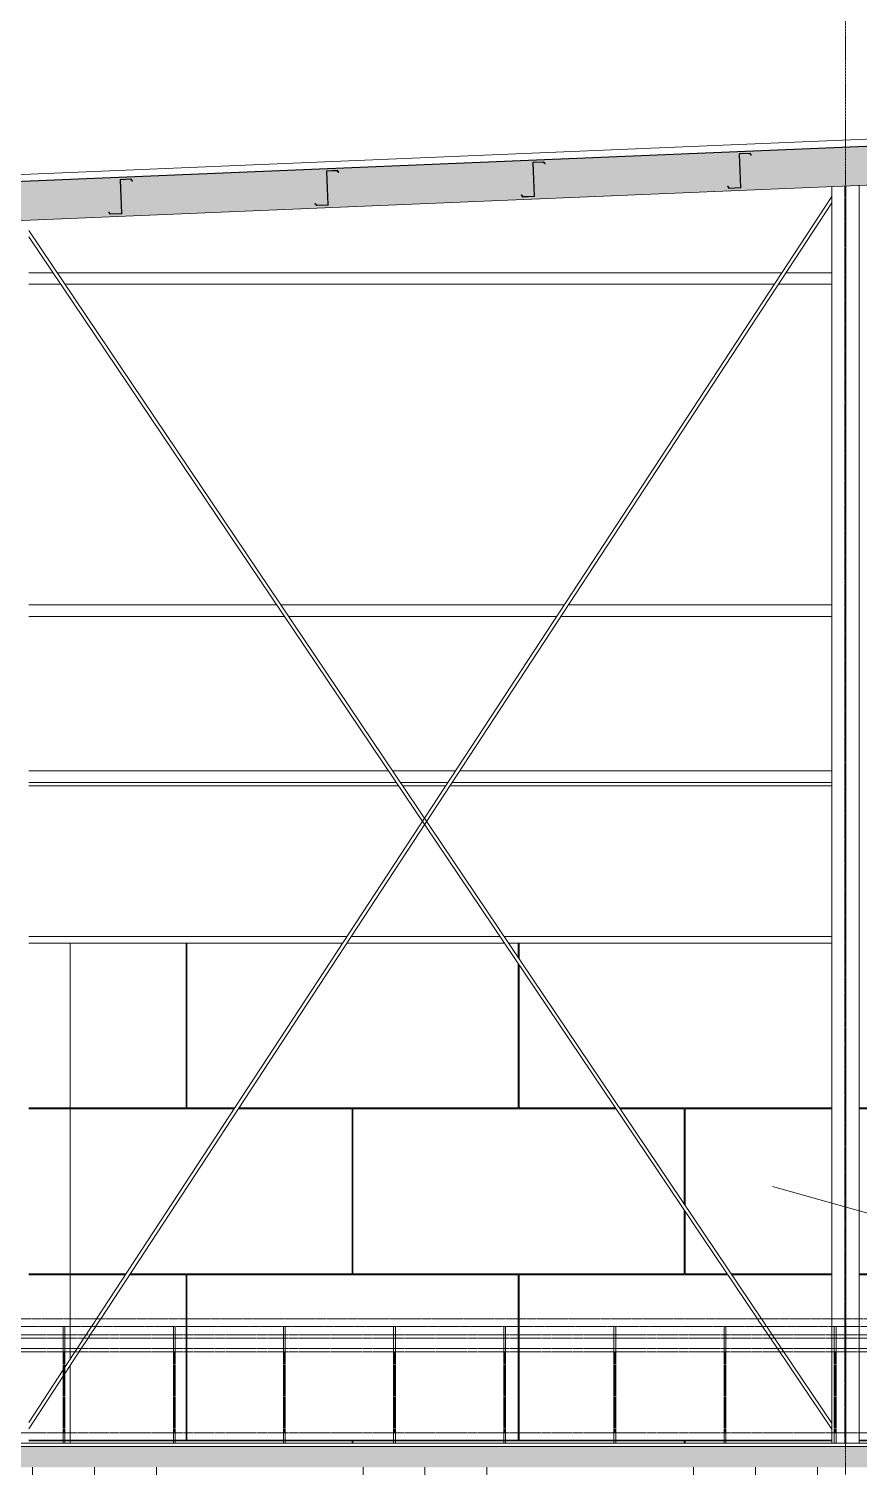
# Model space of a CAD drawing. Header units: inches. Extents: x -23565 to -21, y -324 to 853.
# Drawn here: x -8017.2 to -7776, y -6 to 411.9 of the extents above; entities that cross this region are included whole.
import ezdxf

# ---------------------------------------------------------------- set-up
doc = ezdxf.new("R2010")
doc.units = ezdxf.units.IN
doc.header["$MEASUREMENT"] = 0
for name, pattern in [('Dash 1_16_', [0.125, 0.0625, -0.0625]), ('Grid Line 1_2_', [0.875, 0.5, -0.125, 0.125, -0.125]), ('Hidden 1_8_', [0.1875, 0.125, -0.0625])]:
    doc.linetypes.add(name, pattern=pattern)
for name, color, linetype, lineweight in [('A-ANNO-IDEN', 131, 'Continuous', 9), ('A-CLNG', 13, 'Continuous', 13), ('A-CLNG-PATT', 13, 'Continuous', 25), ('A-FLOR', 192, 'Continuous', 13), ('A-FLOR-HRAL', 11, 'Continuous', 13), ('A-FLOR-LEVL', 51, 'Continuous', 9), ('A-FLOR-PATT', 8, 'Continuous', 25), ('A-ROOF', 132, 'Continuous', 13), ('A-WALL-PATT', 111, 'Continuous', 25), ('C-TOPO', 7, 'Continuous', 13), ('I-WALL', 2, 'Continuous', 13), ('S-BEAM', 12, 'Continuous', 13), ('S-COLS', 52, 'Continuous', 13), ('S-GRID', 1, 'Continuous', 9)]:
    doc.layers.add(name, color=color, linetype=linetype, lineweight=lineweight)
pattern_1 = [(45, (-21606.148, 72.082), (-19.007, 19.007), []), (45, (-21606.148, 100.882), (-19.007, 19.007), [])]

# ---------------------------------------------------------------- blocks, each defined once
blk = doc.blocks.new('Struct_Xcel_Sports Complex_rvt-4-Building Section - North_South looking West _ Fitness Center')
at = {"layer": 'A-FLOR-PATT', "lineweight": 9}
h = blk.add_hatch(dxfattribs=at)
h.set_pattern_fill('FP_59', color=256, style=0, pattern_type=2)
h.set_pattern_definition([(50, (-21606.15, 72.08), (55.0854, -4.8198), [5.76, -63.36]), (355, (-21606.15, 72.08), (-10.6557, 57.7685), [4.608, -50.688]), (100.451, (-21601.557, 71.68), (44.4295, 52.9487), [4.895, -53.848]), (46.184, (-21606.15, 87.44), (81.9644, -12.712), [8.64, -95.04]), (96.636, (-21599.32, 86.38), (71.7815, 74.8124), [7.343, -80.772]), (351.184, (-21606.15, 87.44), (71.782, 74.8124), [6.912, -76.032]), (21, (-21598.47, 83.6), (45.842, -30.9215), [5.76, -63.36]), (326, (-21598.47, 83.6), (18.687, 55.6915), [4.608, -50.688]), (71.451, (-21594.65, 81.025), (64.529, 24.77), [4.895, -53.848]), (37.5, (-21606.148, 72.082), (0.9339, 25.5668), [2.534, -47.539, 2.534, -48.922, -50.88]), (37.5, (-21606.148, 72.082), (0.9339, 25.5668), [-101.53, 2.534, -48.346]), (7.5, (-21606.148, 72.082), (20.20404, 30.2913), [2.534, -26.803, 2.534, -46.387, -19.392]), (7.5, (-21606.148, 72.082), (20.20404, 30.2913), [-78.259, 2.534, -16.858]), (327.5, (-21623.274, 72.082), (40.9978, -1.7324), [2.534, -16.666, 2.534, -57.37, -79.488]), (327.5, (-21623.274, 72.082), (40.9978, -1.7324), [-79.104, 2.534, -76.954]), (317.5, (-21630.954, 72.082), (44.7889, 7.6878), [2.534, -22.426, 2.534, -37.248, -56.448]), (317.5, (-21630.954, 72.082), (44.7889, 7.6878), [-64.742, 2.534, -53.914])])
h.paths.add_polyline_path([(-21132.3, -6), (-21132.3, 0), (-22790.8, 0), (-22790.8, -6), (-21136.06, -6)], flags=0)
at = {"layer": 'A-FLOR', "color": 7}
blk.add_line((-21132.3, 0), (-22790.8, 0), dxfattribs=at)
blk = doc.blocks.new('W-Wide Flange-Column - B1_F-1528732-Building Section - North_South looking West _ Fitness Center')
at = {"layer": 'S-COLS', "color": 8, "linetype": 'Hidden 1_8_', "lineweight": 9}
for p, q in [((-21626.46, 366.23), (-21626.46, 37.1)), ((-21626.15, 37.11), (-21626.15, 366.24)), ((-21626.46, 36.98), (-21626.46, 36.86)), ((-21626.46, 36.73), (-21626.46, 36.45)), ((-21626.46, 36.41), (-21626.46, 35.52)), ((-21626.46, 35.46), (-21626.46, 35.07)), ((-21626.46, 35.06), (-21626.46, 34.89)), ((-21626.46, 34.89), (-21626.46, 32.5)), ((-21626.15, 36.85), (-21626.15, 37.07)), ((-21626.15, 36.46), (-21626.15, 36.75)), ((-21626.15, 35.52), (-21626.15, 36.41)), ((-21626.15, 35.08), (-21626.15, 35.44)), ((-21626.15, 34.89), (-21626.15, 35.05)), ((-21626.15, 32.5), (-21626.15, 34.89)), ((-21626.46, 32.5), (-21626.46, 31.5)), ((-21626.46, 31.5), (-21626.46, 28.5)), ((-21626.15, 31.5), (-21626.15, 32.5)), ((-21626.15, 28.5), (-21626.15, 31.5)), ((-21626.46, 28.5), (-21626.46, 4)), ((-21626.15, 4), (-21626.15, 28.5)), ((-21626.46, 4), (-21626.46, 1)), ((-21626.15, 1), (-21626.15, 4))]:
    blk.add_line(p, q, dxfattribs=at)
blk = doc.blocks.new('Girt_Z - 10_D-V110-Building Section - North_South looking West _ Fitness Center')
at = {"layer": 'S-BEAM', "color": 7}
for p, q in [((-21657.21, 375.48), (-21656.81, 365.86)), ((-21656.69, 365.68), (-21657.1, 375.48)), ((-21654.09, 375.79), (-21657.03, 375.67)), ((-21657.03, 375.56), (-21654.14, 375.68)), ((-21654.14, 375.68), (-21653.67, 375.17)), ((-21653.59, 375.24), (-21654.09, 375.79)), ((-21653.67, 375.17), (-21653.59, 375.24)), ((-21660.49, 366.16), (-21660.57, 366.09)), ((-21660.57, 366.09), (-21660.06, 365.54)), ((-21660.02, 365.65), (-21660.49, 366.16)), ((-21660.06, 365.54), (-21656.69, 365.68)), ((-21656.88, 365.78), (-21660.02, 365.65))]:
    blk.add_line(p, q, dxfattribs=at)
for centre, radius, start, end in [((-21657.02, 375.48), 0.187, 92.3859, 182.3859), ((-21657.02, 375.48), 0.0782, 94.5087, 182.3859), ((-21656.89, 365.86), 0.0782, 275.4283, 2.3859)]:
    blk.add_arc(centre, radius, start, end, dxfattribs=at)
blk = doc.blocks.new('Girt_Z - 10_D-V111-Building Section - North_South looking West _ Fitness Center')
at = {"layer": 'S-BEAM', "lineweight": 9}
h = blk.add_hatch(dxfattribs=at)
h.set_pattern_fill('FP_52', color=8, style=0, pattern_type=2)
h.set_pattern_definition(pattern_1)
h.paths.add_polyline_path([(-21720.01, 363.04), (-21716.64, 363.18), (-21716.83, 363.28), (-21719.96, 363.15), (-21720.43, 363.67), (-21720.52, 363.59)], flags=0)
h.paths.add_polyline_path([(-21716.64, 363.18), (-21717.05, 372.98), (-21717.16, 372.98), (-21716.76, 363.36)], flags=0)
h.paths.add_polyline_path([(-21713.62, 372.67), (-21713.54, 372.74), (-21714.04, 373.3), (-21716.98, 373.17), (-21716.97, 373.06), (-21714.09, 373.19)], flags=0)
at = {"layer": 'S-BEAM', "color": 7}
for p, q in [((-21717.16, 372.98), (-21716.76, 363.36)), ((-21716.64, 363.18), (-21717.05, 372.98)), ((-21714.04, 373.3), (-21716.98, 373.17)), ((-21716.97, 373.06), (-21714.09, 373.19)), ((-21714.09, 373.19), (-21713.62, 372.67)), ((-21713.54, 372.74), (-21714.04, 373.3)), ((-21713.62, 372.67), (-21713.54, 372.74)), ((-21720.43, 363.67), (-21720.52, 363.59)), ((-21719.96, 363.15), (-21720.43, 363.67)), ((-21720.52, 363.59), (-21720.01, 363.04)), ((-21720.01, 363.04), (-21716.64, 363.18)), ((-21716.83, 363.28), (-21719.96, 363.15))]:
    blk.add_line(p, q, dxfattribs=at)
for centre, radius, start, end in [((-21716.97, 372.99), 0.187, 92.3859, 182.3859), ((-21716.97, 372.99), 0.0782, 94.5087, 182.3859), ((-21716.83, 363.36), 0.0782, 275.4283, 2.3859)]:
    blk.add_arc(centre, radius, start, end, dxfattribs=at)
blk = doc.blocks.new('Girt_Z - 10_D-V112-Building Section - North_South looking West _ Fitness Center')
at = {"layer": 'S-BEAM', "color": 7}
for p, q in [((-21777.1, 370.48), (-21776.7, 360.86)), ((-21776.59, 360.68), (-21776.99, 370.49)), ((-21773.99, 370.8), (-21776.92, 370.68)), ((-21776.92, 370.57), (-21774.04, 370.69)), ((-21774.04, 370.69), (-21773.56, 370.17)), ((-21773.48, 370.24), (-21773.99, 370.8)), ((-21773.56, 370.17), (-21773.48, 370.24)), ((-21780.38, 361.17), (-21780.46, 361.1)), ((-21780.46, 361.1), (-21779.96, 360.54)), ((-21779.91, 360.65), (-21780.38, 361.17)), ((-21779.96, 360.54), (-21776.59, 360.68)), ((-21776.77, 360.78), (-21779.91, 360.65))]:
    blk.add_line(p, q, dxfattribs=at)
for centre, radius, start, end in [((-21776.92, 370.49), 0.187, 92.3859, 182.3859), ((-21776.92, 370.49), 0.0782, 94.5087, 182.3859), ((-21776.78, 360.86), 0.0782, 275.4283, 2.3859)]:
    blk.add_arc(centre, radius, start, end, dxfattribs=at)
blk = doc.blocks.new('Girt_Z - 10_D-V113-Building Section - North_South looking West _ Fitness Center')
at = {"layer": 'S-BEAM', "lineweight": 9}
h = blk.add_hatch(dxfattribs=at)
h.set_pattern_fill('FP_52', color=8, style=0, pattern_type=2)
h.set_pattern_definition(pattern_1)
h.paths.add_polyline_path([(-21839.91, 358.04), (-21836.53, 358.18), (-21836.72, 358.29), (-21839.86, 358.15), (-21840.33, 358.67), (-21840.41, 358.6)], flags=0)
h.paths.add_polyline_path([(-21836.53, 358.18), (-21836.94, 367.99), (-21837.05, 367.98), (-21836.65, 358.37)], flags=0)
h.paths.add_polyline_path([(-21833.51, 367.67), (-21833.43, 367.75), (-21833.94, 368.3), (-21836.87, 368.18), (-21836.87, 368.07), (-21833.98, 368.19)], flags=0)
at = {"layer": 'S-BEAM', "color": 7}
for p, q in [((-21837.05, 367.98), (-21836.65, 358.37)), ((-21836.53, 358.18), (-21836.94, 367.99)), ((-21833.94, 368.3), (-21836.87, 368.18)), ((-21836.87, 368.07), (-21833.98, 368.19)), ((-21833.98, 368.19), (-21833.51, 367.67)), ((-21833.43, 367.75), (-21833.94, 368.3)), ((-21833.51, 367.67), (-21833.43, 367.75)), ((-21840.33, 358.67), (-21840.41, 358.6)), ((-21840.41, 358.6), (-21839.91, 358.04)), ((-21839.86, 358.15), (-21840.33, 358.67)), ((-21839.91, 358.04), (-21836.53, 358.18)), ((-21836.72, 358.29), (-21839.86, 358.15))]:
    blk.add_line(p, q, dxfattribs=at)
for centre, radius, start, end in [((-21836.86, 367.99), 0.187, 92.3859, 182.3859), ((-21836.86, 367.99), 0.0782, 94.5087, 182.3859), ((-21836.73, 358.36), 0.0782, 275.4283, 2.3859)]:
    blk.add_arc(centre, radius, start, end, dxfattribs=at)
blk = doc.blocks.new('Railing - 2_ 8_-V138-Building Section - North_South looking West _ Fitness Center')
at = {"layer": 'A-FLOR-HRAL', "color": 8, "linetype": 'Dash 1_16_', "lineweight": 9}
for p, q in [((-21885.3, 4), (-21885.3, 27.5)), ((-21885.3, 27.5), (-21885.05, 27.5)), ((-21885.05, 27.5), (-21885.3, 27.5)), ((-21885.3, 27.5), (-21885.3, 4)), ((-21885.05, 27.5), (-21853.55, 27.5)), ((-21853.55, 27.5), (-21885.05, 27.5)), ((-21853.55, 27.5), (-21853.3, 27.5)), ((-21853.3, 27.5), (-21853.55, 27.5)), ((-21853.3, 27.5), (-21853.3, 4)), ((-21853.3, 4), (-21853.3, 27.5)), ((-21885.05, 4), (-21885.3, 4)), ((-21885.3, 4), (-21885.05, 4)), ((-21853.55, 4), (-21885.05, 4)), ((-21885.05, 4), (-21853.55, 4)), ((-21853.3, 4), (-21853.55, 4)), ((-21853.55, 4), (-21853.3, 4))]:
    blk.add_line(p, q, dxfattribs=at)
blk = doc.blocks.new('Railing - 2_ x 1_2_-V139-Building Section - North_South looking West _ Fitness Center')
at = {"layer": 'A-FLOR-HRAL', "color": 8, "linetype": 'Dash 1_16_', "lineweight": 9}
for p, q in [((-21853.55, 34.87), (-21853.55, 32.5)), ((-21853.05, 34.87), (-21853.55, 34.87)), ((-21853.55, 1), (-21853.55, 34.87)), ((-21853.55, 34.87), (-21853.05, 34.87)), ((-21853.05, 1), (-21853.05, 34.87)), ((-21853.05, 32.5), (-21853.05, 34.87)), ((-21853.55, 32.5), (-21853.55, 31.5)), ((-21853.55, 31.5), (-21853.55, 28.5)), ((-21853.05, 31.5), (-21853.05, 32.5)), ((-21853.05, 28.5), (-21853.05, 31.5)), ((-21853.55, 28.5), (-21853.55, 4)), ((-21853.05, 4), (-21853.05, 28.5)), ((-21853.55, 4), (-21853.55, 1)), ((-21853.05, 1), (-21853.05, 4))]:
    blk.add_line(p, q, dxfattribs=at)
blk = doc.blocks.new('Railing - 2_ 8_-V140-Building Section - North_South looking West _ Fitness Center')
at = {"layer": 'A-FLOR-HRAL', "color": 8, "linetype": 'Dash 1_16_', "lineweight": 9}
for p, q in [((-21853.3, 4), (-21853.3, 27.5)), ((-21853.3, 27.5), (-21853.05, 27.5)), ((-21853.05, 27.5), (-21853.3, 27.5)), ((-21853.3, 27.5), (-21853.3, 4)), ((-21853.05, 27.5), (-21821.55, 27.5)), ((-21821.55, 27.5), (-21853.05, 27.5)), ((-21821.55, 27.5), (-21821.3, 27.5)), ((-21821.3, 27.5), (-21821.55, 27.5)), ((-21821.3, 27.5), (-21821.3, 4)), ((-21821.3, 4), (-21821.3, 27.5)), ((-21853.05, 4), (-21853.3, 4)), ((-21853.3, 4), (-21853.05, 4)), ((-21821.55, 4), (-21853.05, 4)), ((-21853.05, 4), (-21821.55, 4)), ((-21821.3, 4), (-21821.55, 4)), ((-21821.55, 4), (-21821.3, 4))]:
    blk.add_line(p, q, dxfattribs=at)
blk = doc.blocks.new('Railing - 2_ x 1_2_-V141-Building Section - North_South looking West _ Fitness Center')
at = {"layer": 'A-FLOR-HRAL', "color": 8, "linetype": 'Dash 1_16_', "lineweight": 9}
for p, q in [((-21821.55, 34.87), (-21821.55, 32.5)), ((-21821.05, 34.87), (-21821.55, 34.87)), ((-21821.55, 1), (-21821.55, 34.87)), ((-21821.55, 34.87), (-21821.05, 34.87)), ((-21821.05, 1), (-21821.05, 34.87)), ((-21821.05, 32.5), (-21821.05, 34.87)), ((-21821.55, 32.5), (-21821.55, 31.5)), ((-21821.55, 31.5), (-21821.55, 28.5)), ((-21821.05, 31.5), (-21821.05, 32.5)), ((-21821.05, 28.5), (-21821.05, 31.5)), ((-21821.55, 28.5), (-21821.55, 4)), ((-21821.05, 4), (-21821.05, 28.5)), ((-21821.55, 4), (-21821.55, 1)), ((-21821.05, 1), (-21821.05, 4))]:
    blk.add_line(p, q, dxfattribs=at)
blk = doc.blocks.new('Railing - 2_ 8_-V142-Building Section - North_South looking West _ Fitness Center')
at = {"layer": 'A-FLOR-HRAL', "color": 8, "linetype": 'Dash 1_16_', "lineweight": 9}
for p, q in [((-21821.3, 4), (-21821.3, 27.5)), ((-21821.3, 27.5), (-21821.05, 27.5)), ((-21821.05, 27.5), (-21821.3, 27.5)), ((-21821.3, 27.5), (-21821.3, 4)), ((-21821.05, 27.5), (-21789.55, 27.5)), ((-21789.55, 27.5), (-21821.05, 27.5)), ((-21789.55, 27.5), (-21789.3, 27.5)), ((-21789.3, 27.5), (-21789.55, 27.5)), ((-21789.3, 27.5), (-21789.3, 4)), ((-21789.3, 4), (-21789.3, 27.5)), ((-21821.05, 4), (-21821.3, 4)), ((-21821.3, 4), (-21821.05, 4)), ((-21789.55, 4), (-21821.05, 4)), ((-21821.05, 4), (-21789.55, 4)), ((-21789.3, 4), (-21789.55, 4)), ((-21789.55, 4), (-21789.3, 4))]:
    blk.add_line(p, q, dxfattribs=at)
blk = doc.blocks.new('Railing - 2_ x 1_2_-V143-Building Section - North_South looking West _ Fitness Center')
at = {"layer": 'A-FLOR-HRAL', "color": 8, "linetype": 'Dash 1_16_', "lineweight": 9}
for p, q in [((-21757.55, 34.87), (-21757.55, 32.5)), ((-21757.05, 34.87), (-21757.55, 34.87)), ((-21757.55, 1), (-21757.55, 34.87)), ((-21757.55, 34.87), (-21757.05, 34.87)), ((-21757.05, 1), (-21757.05, 34.87)), ((-21757.05, 32.5), (-21757.05, 34.87)), ((-21757.55, 32.5), (-21757.55, 31.5)), ((-21757.55, 31.5), (-21757.55, 28.5)), ((-21757.05, 31.5), (-21757.05, 32.5)), ((-21757.05, 28.5), (-21757.05, 31.5)), ((-21757.55, 28.5), (-21757.55, 4)), ((-21757.05, 4), (-21757.05, 28.5)), ((-21757.55, 4), (-21757.55, 1)), ((-21757.05, 1), (-21757.05, 4))]:
    blk.add_line(p, q, dxfattribs=at)
blk = doc.blocks.new('Railing - 2_ 8_-V144-Building Section - North_South looking West _ Fitness Center')
at = {"layer": 'A-FLOR-HRAL', "color": 8, "linetype": 'Dash 1_16_', "lineweight": 9}
for p, q in [((-21757.3, 4), (-21757.3, 27.5)), ((-21757.3, 27.5), (-21757.05, 27.5)), ((-21757.05, 27.5), (-21757.3, 27.5)), ((-21757.3, 27.5), (-21757.3, 4)), ((-21757.05, 27.5), (-21725.55, 27.5)), ((-21725.55, 27.5), (-21757.05, 27.5)), ((-21725.55, 27.5), (-21725.3, 27.5)), ((-21725.3, 27.5), (-21725.55, 27.5)), ((-21725.3, 27.5), (-21725.3, 4)), ((-21725.3, 4), (-21725.3, 27.5)), ((-21757.05, 4), (-21757.3, 4)), ((-21757.3, 4), (-21757.05, 4)), ((-21725.55, 4), (-21757.05, 4)), ((-21757.05, 4), (-21725.55, 4)), ((-21725.3, 4), (-21725.55, 4)), ((-21725.55, 4), (-21725.3, 4))]:
    blk.add_line(p, q, dxfattribs=at)
blk = doc.blocks.new('Railing - 2_ x 1_2_-V145-Building Section - North_South looking West _ Fitness Center')
at = {"layer": 'A-FLOR-HRAL', "color": 8, "linetype": 'Dash 1_16_', "lineweight": 9}
for p, q in [((-21693.55, 34.87), (-21693.55, 32.5)), ((-21693.05, 34.87), (-21693.55, 34.87)), ((-21693.55, 1), (-21693.55, 34.87)), ((-21693.55, 34.87), (-21693.05, 34.87)), ((-21693.05, 1), (-21693.05, 34.87)), ((-21693.05, 32.5), (-21693.05, 34.87)), ((-21693.55, 32.5), (-21693.55, 31.5)), ((-21693.55, 31.5), (-21693.55, 28.5)), ((-21693.05, 31.5), (-21693.05, 32.5)), ((-21693.05, 28.5), (-21693.05, 31.5)), ((-21693.55, 28.5), (-21693.55, 4)), ((-21693.05, 4), (-21693.05, 28.5)), ((-21693.55, 4), (-21693.55, 1)), ((-21693.05, 1), (-21693.05, 4))]:
    blk.add_line(p, q, dxfattribs=at)
blk = doc.blocks.new('Railing - Railing-939582-Building Section - North_South looking West _ Fitness Center')
at = {"layer": 'A-FLOR-HRAL', "color": 8, "linetype": 'Dash 1_16_', "lineweight": 9}
for p, q in [((-21583.81, 37.13), (-21898.78, 37.13)), ((-21898.78, 34.88), (-21583.81, 34.88)), ((-21885.05, 32.5), (-21853.55, 32.5)), ((-21853.55, 32.5), (-21885.05, 32.5)), ((-21853.55, 31.5), (-21885.05, 31.5)), ((-21853.55, 31.5), (-21885.05, 31.5)), ((-21853.55, 32.5), (-21853.05, 32.5)), ((-21853.05, 32.5), (-21853.55, 32.5)), ((-21853.05, 31.5), (-21853.55, 31.5)), ((-21853.05, 31.5), (-21853.55, 31.5)), ((-21853.05, 32.5), (-21821.55, 32.5)), ((-21821.55, 32.5), (-21853.05, 32.5)), ((-21821.55, 31.5), (-21853.05, 31.5)), ((-21821.55, 31.5), (-21853.05, 31.5)), ((-21821.55, 32.5), (-21821.05, 32.5)), ((-21821.05, 32.5), (-21821.55, 32.5)), ((-21821.05, 31.5), (-21821.55, 31.5)), ((-21821.05, 31.5), (-21821.55, 31.5)), ((-21821.05, 32.5), (-21789.55, 32.5)), ((-21789.55, 32.5), (-21821.05, 32.5)), ((-21789.55, 31.5), (-21821.05, 31.5)), ((-21789.55, 31.5), (-21821.05, 31.5)), ((-21789.55, 32.5), (-21789.05, 32.5)), ((-21789.05, 32.5), (-21789.55, 32.5)), ((-21789.05, 31.5), (-21789.55, 31.5)), ((-21789.05, 31.5), (-21789.55, 31.5)), ((-21789.05, 32.5), (-21757.55, 32.5)), ((-21757.55, 32.5), (-21789.05, 32.5)), ((-21757.55, 31.5), (-21789.05, 31.5)), ((-21757.55, 31.5), (-21789.05, 31.5)), ((-21757.55, 32.5), (-21757.05, 32.5)), ((-21757.05, 32.5), (-21757.55, 32.5)), ((-21757.05, 31.5), (-21757.55, 31.5)), ((-21757.05, 31.5), (-21757.55, 31.5)), ((-21757.05, 32.5), (-21725.55, 32.5)), ((-21725.55, 32.5), (-21757.05, 32.5)), ((-21725.55, 31.5), (-21757.05, 31.5)), ((-21725.55, 31.5), (-21757.05, 31.5)), ((-21725.55, 32.5), (-21725.05, 32.5)), ((-21725.05, 32.5), (-21725.55, 32.5)), ((-21725.05, 31.5), (-21725.55, 31.5)), ((-21725.05, 31.5), (-21725.55, 31.5)), ((-21725.05, 32.5), (-21693.55, 32.5)), ((-21693.55, 32.5), (-21725.05, 32.5)), ((-21693.55, 31.5), (-21725.05, 31.5)), ((-21693.55, 31.5), (-21725.05, 31.5)), ((-21693.55, 32.5), (-21693.05, 32.5)), ((-21693.05, 32.5), (-21693.55, 32.5)), ((-21693.05, 31.5), (-21693.55, 31.5)), ((-21693.05, 31.5), (-21693.55, 31.5)), ((-21693.05, 32.5), (-21661.55, 32.5)), ((-21661.55, 32.5), (-21693.05, 32.5)), ((-21661.55, 31.5), (-21693.05, 31.5)), ((-21661.55, 31.5), (-21693.05, 31.5)), ((-21661.55, 32.5), (-21661.05, 32.5)), ((-21661.05, 32.5), (-21661.55, 32.5)), ((-21661.05, 31.5), (-21661.55, 31.5)), ((-21661.05, 31.5), (-21661.55, 31.5)), ((-21661.05, 32.5), (-21629.55, 32.5)), ((-21629.55, 32.5), (-21661.05, 32.5)), ((-21629.55, 31.5), (-21661.05, 31.5)), ((-21629.55, 31.5), (-21661.05, 31.5)), ((-21629.55, 32.5), (-21629.05, 32.5)), ((-21629.05, 32.5), (-21629.55, 32.5)), ((-21629.05, 31.5), (-21629.55, 31.5)), ((-21629.05, 31.5), (-21629.55, 31.5)), ((-21629.05, 32.5), (-21597.55, 32.5)), ((-21597.55, 32.5), (-21629.05, 32.5)), ((-21597.55, 31.5), (-21629.05, 31.5)), ((-21597.55, 31.5), (-21629.05, 31.5)), ((-21885.05, 28.5), (-21853.55, 28.5)), ((-21853.55, 28.5), (-21885.05, 28.5)), ((-21853.55, 27.5), (-21885.05, 27.5)), ((-21853.55, 27.5), (-21885.05, 27.5)), ((-21853.55, 28.5), (-21853.05, 28.5)), ((-21853.05, 28.5), (-21853.55, 28.5)), ((-21853.05, 27.5), (-21853.55, 27.5)), ((-21853.05, 27.5), (-21853.55, 27.5)), ((-21853.05, 28.5), (-21821.55, 28.5)), ((-21821.55, 28.5), (-21853.05, 28.5)), ((-21821.55, 27.5), (-21853.05, 27.5)), ((-21821.55, 27.5), (-21853.05, 27.5)), ((-21821.55, 28.5), (-21821.05, 28.5)), ((-21821.05, 28.5), (-21821.55, 28.5)), ((-21821.05, 27.5), (-21821.55, 27.5)), ((-21821.05, 27.5), (-21821.55, 27.5)), ((-21821.05, 28.5), (-21789.55, 28.5)), ((-21789.55, 28.5), (-21821.05, 28.5)), ((-21789.55, 27.5), (-21821.05, 27.5)), ((-21789.55, 27.5), (-21821.05, 27.5)), ((-21789.55, 28.5), (-21789.05, 28.5)), ((-21789.05, 28.5), (-21789.55, 28.5)), ((-21789.05, 27.5), (-21789.55, 27.5)), ((-21789.05, 27.5), (-21789.55, 27.5)), ((-21789.05, 28.5), (-21757.55, 28.5)), ((-21757.55, 28.5), (-21789.05, 28.5)), ((-21757.55, 27.5), (-21789.05, 27.5)), ((-21757.55, 27.5), (-21789.05, 27.5)), ((-21757.55, 28.5), (-21757.05, 28.5)), ((-21757.05, 28.5), (-21757.55, 28.5)), ((-21757.05, 27.5), (-21757.55, 27.5)), ((-21757.05, 27.5), (-21757.55, 27.5)), ((-21757.05, 28.5), (-21725.55, 28.5)), ((-21725.55, 28.5), (-21757.05, 28.5)), ((-21725.55, 27.5), (-21757.05, 27.5)), ((-21725.55, 27.5), (-21757.05, 27.5)), ((-21725.55, 28.5), (-21725.05, 28.5)), ((-21725.05, 28.5), (-21725.55, 28.5)), ((-21725.05, 27.5), (-21725.55, 27.5)), ((-21725.05, 27.5), (-21725.55, 27.5)), ((-21725.05, 28.5), (-21693.55, 28.5)), ((-21693.55, 28.5), (-21725.05, 28.5)), ((-21693.55, 27.5), (-21725.05, 27.5)), ((-21693.55, 27.5), (-21725.05, 27.5)), ((-21693.55, 28.5), (-21693.05, 28.5)), ((-21693.05, 28.5), (-21693.55, 28.5)), ((-21693.05, 27.5), (-21693.55, 27.5)), ((-21693.05, 27.5), (-21693.55, 27.5)), ((-21693.05, 28.5), (-21661.55, 28.5)), ((-21661.55, 28.5), (-21693.05, 28.5)), ((-21661.55, 27.5), (-21693.05, 27.5)), ((-21661.55, 27.5), (-21693.05, 27.5)), ((-21661.55, 28.5), (-21661.05, 28.5)), ((-21661.05, 28.5), (-21661.55, 28.5)), ((-21661.05, 27.5), (-21661.55, 27.5)), ((-21661.05, 27.5), (-21661.55, 27.5)), ((-21661.05, 28.5), (-21629.55, 28.5)), ((-21629.55, 28.5), (-21661.05, 28.5)), ((-21629.55, 27.5), (-21661.05, 27.5)), ((-21629.55, 27.5), (-21661.05, 27.5)), ((-21629.55, 28.5), (-21629.05, 28.5)), ((-21629.05, 28.5), (-21629.55, 28.5)), ((-21629.05, 27.5), (-21629.55, 27.5)), ((-21629.05, 27.5), (-21629.55, 27.5)), ((-21629.05, 28.5), (-21597.55, 28.5)), ((-21597.55, 28.5), (-21629.05, 28.5)), ((-21597.55, 27.5), (-21629.05, 27.5)), ((-21597.55, 27.5), (-21629.05, 27.5))]:
    blk.add_line(p, q, dxfattribs=at)
for name, p in [('Railing - 2_ x 1_2_-V139-Building Section - North_South looking West _ Fitness Center', (0, 0)), ('Railing - 2_ x 1_2_-V141-Building Section - North_South looking West _ Fitness Center', (0, 0)), ('Railing - 2_ x 1_2_-V141-Building Section - North_South looking West _ Fitness Center', (32, 0)), ('Railing - 2_ x 1_2_-V143-Building Section - North_South looking West _ Fitness Center', (0, 0)), ('Railing - 2_ x 1_2_-V143-Building Section - North_South looking West _ Fitness Center', (32, 0)), ('Railing - 2_ x 1_2_-V145-Building Section - North_South looking West _ Fitness Center', (0, 0)), ('Railing - 2_ x 1_2_-V145-Building Section - North_South looking West _ Fitness Center', (32, 0)), ('Railing - 2_ x 1_2_-V141-Building Section - North_South looking West _ Fitness Center', (192, 0)), ('Railing - 2_ 8_-V138-Building Section - North_South looking West _ Fitness Center', (0, 0)), ('Railing - 2_ 8_-V140-Building Section - North_South looking West _ Fitness Center', (0, 0)), ('Railing - 2_ 8_-V142-Building Section - North_South looking West _ Fitness Center', (0, 0)), ('Railing - 2_ 8_-V140-Building Section - North_South looking West _ Fitness Center', (64, 0)), ('Railing - 2_ 8_-V144-Building Section - North_South looking West _ Fitness Center', (0, 0)), ('Railing - 2_ 8_-V142-Building Section - North_South looking West _ Fitness Center', (96, 0)), ('Railing - 2_ 8_-V138-Building Section - North_South looking West _ Fitness Center', (192, 0)), ('Railing - 2_ 8_-V142-Building Section - North_South looking West _ Fitness Center', (160, 0)), ('Railing - 2_ 8_-V142-Building Section - North_South looking West _ Fitness Center', (192, 0))]:
    blk.add_blockref(name, p)
blk = doc.blocks.new('Girt_C - 10_D-1401751-Building Section - North_South looking West _ Fitness Center')
at = {"layer": 'S-BEAM', "color": 8, "lineweight": 9}
for p, q in [((-21771.1, 148.19), (-21863.55, 148.19)), ((-21726.66, 148.19), (-21769.92, 148.19)), ((-21630.3, 148.19), (-21725.48, 148.19))]:
    blk.add_line(p, q, dxfattribs=at)
blk = doc.blocks.new('Girt_Z - 10_D-1255199-Building Section - North_South looking West _ Fitness Center')
at = {"layer": 'S-BEAM', "color": 8, "lineweight": 9}
for p, q in [((-21863.55, 196.31), (-21759.06, 196.31)), ((-21863.55, 192.94), (-21756.79, 192.94)), ((-21757.88, 196.31), (-21739.58, 196.31)), ((-21755.6, 192.94), (-21741.79, 192.94)), ((-21740.62, 192.94), (-21630.3, 192.94)), ((-21738.41, 196.31), (-21630.3, 196.31))]:
    blk.add_line(p, q, dxfattribs=at)
blk = doc.blocks.new('Girt_Z - 10_D-1254871-Building Section - North_South looking West _ Fitness Center')
at = {"layer": 'S-BEAM', "color": 8, "lineweight": 9}
for p, q in [((-21863.55, 244.56), (-21791.53, 244.56)), ((-21790.36, 244.56), (-21707.97, 244.56)), ((-21706.82, 244.56), (-21630.3, 244.56)), ((-21863.55, 241.19), (-21789.26, 241.19)), ((-21788.09, 241.19), (-21710.18, 241.19)), ((-21709.03, 241.19), (-21630.3, 241.19))]:
    blk.add_line(p, q, dxfattribs=at)
blk = doc.blocks.new('Girt_Z - 10_D-1249026-Building Section - North_South looking West _ Fitness Center')
at = {"layer": 'S-BEAM', "color": 8, "lineweight": 9}
for p, q in [((-21863.55, 341.06), (-21856.52, 341.06)), ((-21855.32, 341.06), (-21644.8, 341.06)), ((-21643.61, 341.06), (-21630.3, 341.06)), ((-21863.55, 337.69), (-21854.25, 337.69)), ((-21853.05, 337.69), (-21647.01, 337.69)), ((-21645.82, 337.69), (-21630.3, 337.69))]:
    blk.add_line(p, q, dxfattribs=at)
blk = doc.blocks.new('Round Bar - 1_-1251515-Building Section - North_South looking West _ Fitness Center')
at = {"layer": 'S-BEAM', "color": 8, "lineweight": 9}
for p, q in [((-21650.69, 37.12), (-21863.55, 353.3)), ((-21863.55, 351.51), (-21651.89, 37.11)), ((-21651.86, 37.07), (-21651.79, 36.96)), ((-21651.77, 36.93), (-21651.69, 36.81)), ((-21651.63, 36.73), (-21651.42, 36.42)), ((-21651.42, 36.41), (-21650.69, 35.33)), ((-21650.65, 35.26), (-21650.53, 35.09)), ((-21650.44, 36.74), (-21650.55, 36.92)), ((-21650.23, 36.44), (-21650.39, 36.67)), ((-21650.39, 34.88), (-21648.79, 32.5)), ((-21649.34, 35.12), (-21650.21, 36.41)), ((-21647.58, 32.5), (-21649.19, 34.89)), ((-21648.79, 32.5), (-21648.11, 31.5)), ((-21648.11, 31.5), (-21646.09, 28.5)), ((-21646.91, 31.5), (-21647.58, 32.5)), ((-21644.89, 28.5), (-21646.91, 31.5)), ((-21646.09, 28.5), (-21630.3, 5.05)), ((-21630.3, 6.84), (-21644.89, 28.5))]:
    blk.add_line(p, q, dxfattribs=at)
blk = doc.blocks.new('Round Bar - 1_-1251605-Building Section - North_South looking West _ Fitness Center')
at = {"layer": 'S-BEAM', "color": 8, "lineweight": 9}
for p, q in [((-21630.3, 363.2), (-21843.84, 37.12)), ((-21842.64, 37.12), (-21630.3, 361.38)), ((-21845.31, 34.88), (-21846.87, 32.5)), ((-21845.67, 32.5), (-21844.11, 34.89)), ((-21844.58, 35.99), (-21845.19, 35.05)), ((-21844.31, 36.41), (-21844.57, 36.01)), ((-21844.12, 36.7), (-21844.3, 36.43)), ((-21843.92, 37.01), (-21844.06, 36.79)), ((-21844.03, 35.01), (-21843.11, 36.41)), ((-21843.1, 36.42), (-21842.91, 36.72)), ((-21842.9, 36.73), (-21842.74, 36.98)), ((-21847.52, 31.5), (-21849.49, 28.5)), ((-21848.29, 28.5), (-21846.33, 31.5)), ((-21846.87, 32.5), (-21847.52, 31.5)), ((-21846.33, 31.5), (-21845.67, 32.5)), ((-21849.49, 28.5), (-21853.05, 23.07)), ((-21853.01, 21.29), (-21848.29, 28.5)), ((-21853.55, 22.3), (-21863.55, 7.02)), ((-21853.05, 23.07), (-21853.55, 22.3)), ((-21853.55, 20.48), (-21853.05, 21.24)), ((-21863.55, 5.2), (-21853.55, 20.48))]:
    blk.add_line(p, q, dxfattribs=at)

msp = doc.modelspace()

# ---------------------------------------------------------------- hatches: boundary and pattern name
at = {"layer": 'A-CLNG-PATT', "lineweight": 9}
h = msp.add_hatch(dxfattribs=at)
h.set_pattern_fill('FP_50', color=8, style=0, pattern_type=2)
h.set_pattern_definition([(161.57, (-21605.188, 73.042), (-7.6802237, -0.0009796), [0, -54.643, 6.067, 0]), (18.43, (-21607.108, 73.042), (-7.6802237, 0.0009796), [0, -54.643, 6.067, 0]), (108.43, (-21605.188, 73.042), (3.8382953, -19.20136532), [18.211, -42.499]), (71.57, (-21607.108, 73.042), (3.8382953, 19.20136532), [18.211, -42.499])])
h.paths.add_polyline_path([(-8524.3357, 335.2171), (-7288.7107, 386.7015), (-7288.7107, 397.9612), (-8524.3357, 346.4769), (-8524.3357, 343.7247)], flags=0)
at = {"layer": 'A-WALL-PATT', "lineweight": 9}
h = msp.add_hatch(dxfattribs=at)
h.set_pattern_fill('FP_58', color=8, style=0, pattern_type=2)
h.set_pattern_definition([(90, (-21385.18, -673.75), (-193, -193), [48, -145]), (180, (-21385.18, -673.75), (-2e-14, -193), [96.25, -96.75]), (270, (-21481.43, -625.75), (-193, -193), [48, -145]), (180, (-21385.18, -625.75), (-2e-14, -193), [96.25, -96.75]), (270, (-21481.68, -625.75), (-193, -193), [48, -145]), (180, (-21481.68, -625.75), (-2e-14, -193), [96.25, -96.75]), (90, (-21577.93, -673.75), (-193, -193), [48, -145]), (180, (-21481.68, -673.75), (-2e-14, -193), [96.25, -96.75]), (90, (-21433.18, -625.5), (-193, -193), [48, -145]), (180, (-21384.93, -625.5), (-2e-14, -193), [48.25, -144.75]), (180, (-21384.93, -577.5), (-2e-14, -193), [48.25, -144.75]), (90, (-21529.68, -625.5), (-193, -193), [48, -145]), (180, (-21433.43, -625.5), (-2e-14, -193), [96.25, -96.75]), (270, (-21433.43, -577.5), (-193, -193), [48, -145]), (180, (-21433.43, -577.5), (-2e-14, -193), [96.25, -96.75]), (180, (-21529.93, -625.5), (-2e-14, -193), [48, -145]), (270, (-21529.93, -577.5), (-193, -193), [48, -145]), (180, (-21529.93, -577.5), (-2e-14, -193), [48, -145]), (90, (-21385.18, -577.25), (-193, -193), [48, -145]), (180, (-21385.18, -577.25), (-2e-14, -193), [96.25, -96.75]), (270, (-21481.43, -529.25), (-193, -193), [48, -145]), (180, (-21385.18, -529.25), (-2e-14, -193), [96.25, -96.75]), (270, (-21481.68, -529.25), (-193, -193), [48, -145]), (180, (-21481.68, -529.25), (-2e-14, -193), [96.25, -96.75]), (270, (-21577.93, -529.25), (-193, -193), [48, -145]), (180, (-21481.68, -577.25), (-2e-14, -193), [96.25, -96.75]), (90, (-21433.18, -529), (-193, -193), [48, -145]), (180, (-21384.93, -529), (-2e-14, -193), [48.25, -144.75]), (180, (-21384.93, -481), (-2e-14, -193), [48.25, -144.75]), (90, (-21529.68, -529), (-193, -193), [48, -145]), (180, (-21433.43, -529), (-2e-14, -193), [96.25, -96.75]), (270, (-21433.43, -481), (-193, -193), [48, -145]), (180, (-21433.43, -481), (-2e-14, -193), [96.25, -96.75]), (180, (-21529.93, -529), (-2e-14, -193), [48, -145]), (270, (-21529.93, -481), (-193, -193), [48, -145]), (180, (-21529.93, -481), (-2e-14, -193), [48, -145])])
h.paths.add_polyline_path([(-8430.2107, 0), (-8318.5764, 0), (-8318.5764, 1), (-8266.4607, 1), (-8266.4607, 146.25), (-8500.9607, 146.25), (-8500.9607, 98.25), (-8430.2107, 98.25), (-8430.2107, 61.5967)], flags=0)
h.paths.add_polyline_path([(-8258.4607, 1), (-8025.2107, 1), (-8025.2107, 146.25), (-8258.4607, 146.25), (-8258.4607, 4)], flags=0)
h.paths.add_polyline_path([(-8017.2107, 1), (-8005.2107, 1), (-8005.2107, 23.5198), (-8017.2107, 5.1955), (-8017.2107, 1.1407)], flags=0)
h.paths.add_polyline_path([(-8017.2107, 7.0208), (-8005.2107, 25.3452), (-8005.2107, 146.25), (-8017.2107, 146.25), (-8017.2107, 7.6172)], flags=0)
h.paths.add_polyline_path([(-8185.4077, 34.875), (-8185.4077, 34.8752), (-8185.177, 34.8752)], flags=0)
h.paths.add_polyline_path([(-8249.452, 34.8752), (-8249.452, 34.8755), (-8248.3095, 34.8755)], flags=0)
h.paths.add_polyline_path([(-8305.2855, 34.8981), (-8305.2855, 34.8983), (-8305.6568, 34.9008)], flags=0)
h = msp.add_hatch(dxfattribs=at)
h.set_pattern_fill('FP_61', color=8, style=0, pattern_type=2)
h.set_pattern_definition([(90, (-20902.68, -673.75), (-193, -193), [48, -145]), (180, (-20902.68, -673.75), (-2e-14, -193), [96.25, -96.75]), (270, (-20998.93, -625.75), (-193, -193), [48, -145]), (180, (-20902.68, -625.75), (-2e-14, -193), [96.25, -96.75]), (270, (-20999.18, -625.75), (-193, -193), [48, -145]), (180, (-20999.18, -625.75), (-2e-14, -193), [96.25, -96.75]), (90, (-21095.43, -673.75), (-193, -193), [48, -145]), (180, (-20999.18, -673.75), (-2e-14, -193), [96.25, -96.75]), (90, (-20950.68, -625.5), (-193, -193), [48, -145]), (180, (-20902.43, -625.5), (-2e-14, -193), [48.25, -144.75]), (180, (-20902.43, -577.5), (-2e-14, -193), [48.25, -144.75]), (90, (-21047.18, -625.5), (-193, -193), [48, -145]), (180, (-20950.93, -625.5), (-2e-14, -193), [96.25, -96.75]), (270, (-20950.93, -577.5), (-193, -193), [48, -145]), (180, (-20950.93, -577.5), (-2e-14, -193), [96.25, -96.75]), (180, (-21047.43, -625.5), (-2e-14, -193), [48, -145]), (270, (-21047.43, -577.5), (-193, -193), [48, -145]), (180, (-21047.43, -577.5), (-2e-14, -193), [48, -145]), (90, (-20902.68, -577.25), (-193, -193), [48, -145]), (180, (-20902.68, -577.25), (-2e-14, -193), [96.25, -96.75]), (270, (-20998.93, -529.25), (-193, -193), [48, -145]), (180, (-20902.68, -529.25), (-2e-14, -193), [96.25, -96.75]), (270, (-20999.18, -529.25), (-193, -193), [48, -145]), (180, (-20999.18, -529.25), (-2e-14, -193), [96.25, -96.75]), (270, (-21095.43, -529.25), (-193, -193), [48, -145]), (180, (-20999.18, -577.25), (-2e-14, -193), [96.25, -96.75]), (90, (-20950.68, -529), (-193, -193), [48, -145]), (180, (-20902.43, -529), (-2e-14, -193), [48.25, -144.75]), (180, (-20902.43, -481), (-2e-14, -193), [48.25, -144.75]), (90, (-21047.18, -529), (-193, -193), [48, -145]), (180, (-20950.93, -529), (-2e-14, -193), [96.25, -96.75]), (270, (-20950.93, -481), (-193, -193), [48, -145]), (180, (-20950.93, -481), (-2e-14, -193), [96.25, -96.75]), (180, (-21047.43, -529), (-2e-14, -193), [48, -145]), (270, (-21047.43, -481), (-193, -193), [48, -145]), (180, (-21047.43, -481), (-2e-14, -193), [48, -145])])
h.paths.add_polyline_path([(-8005.2107, 1), (-7783.9607, 1), (-7783.9607, 5.0462), (-7879.0926, 146.25), (-7924.839, 146.25), (-8005.2107, 23.5198), (-8005.2107, 1.1407)], flags=0)
h.paths.add_polyline_path([(-7775.9607, 1), (-7757.5777, 1), (-7757.5777, 98.25), (-7542.7107, 98.25), (-7542.7107, 146.25), (-7775.9607, 146.25), (-7775.9607, 1.1407)], flags=0)
h.paths.add_polyline_path([(-7783.9607, 6.8368), (-7783.9607, 146.25), (-7877.8186, 146.25), (-7786.9094, 11.2167)], flags=0)
h.paths.add_polyline_path([(-8005.2107, 25.3452), (-7926.1116, 146.25), (-8005.2107, 146.25), (-8005.2107, 25.7934)], flags=0)
h.paths.add_polyline_path([(-7534.7107, 98.25), (-7300.4607, 98.25), (-7300.4607, 146.25), (-7534.7107, 146.25), (-7534.7107, 101.9007)], flags=0)
at = {"layer": 'C-TOPO', "lineweight": 9}
h = msp.add_hatch(dxfattribs=at)
h.set_pattern_fill('FP_49', color=8, style=0, pattern_type=2)
h.set_pattern_definition([(0, (-21606.15, 72.08), (48, 48), [48, -48]), (0, (-21606.15, 90.08), (48, 48), [48, -48]), (0, (-21606.15, 108.08), (48, 48), [48, -48]), (90, (-21600.15, 114.08), (-48, 48), [48, -48]), (90, (-21582.15, 114.08), (-48, 48), [48, -48]), (90, (-21564.15, 114.08), (-48, 48), [48, -48])])
h.paths.add_polyline_path([(-8257.9922, -99.6193), (-7278.6055, -99.6193), (-7278.6055, -48), (-7290.9607, -48), (-7290.9607, -36), (-7285.9607, -36), (-7285.9607, -6), (-8944.4607, -6), (-8944.4607, -36), (-8939.4607, -36), (-8939.4607, -48), (-8957.4607, -48), (-8957.4607, -36), (-8954.4607, -36), (-8954.4607, 0), (-9187.5362, 0), (-9187.5362, -99.6193), (-8412.9162, -99.6193)], flags=0)

# ---------------------------------------------------------------- linework, layer by layer
at = {"layer": 'A-ANNO-IDEN', "color": 153}
msp.add_line((-7801.1918, 75.598), (-6857.5793, -189.167), dxfattribs=at)
at = {"layer": 'A-CLNG', "color": 7}
for p, q in [((-7288.7107, 397.9612), (-8524.3357, 346.4769)), ((-8524.3357, 335.2171), (-7288.7107, 386.7015))]:
    msp.add_line(p, q, dxfattribs=at)
at = {"layer": 'A-FLOR', "color": 7}
for p, q in [((-7471.3295, 1), (-8318.5764, 1)), ((-8318.5764, 0), (-7471.3295, 0))]:
    msp.add_line(p, q, dxfattribs=at)
at = {"layer": 'A-FLOR-LEVL', "linetype": 'Grid Line 1_2_'}
msp.add_line((-9381.029, 0), (-6330.7454, 0), dxfattribs=at)
at = {"layer": 'A-ROOF', "color": 7}
for p, q in [((-7274.1109, 400.6498), (-8586.7531, 345.9563)), ((-8586.7531, 343.9546), (-7274.1109, 398.648))]:
    msp.add_line(p, q, dxfattribs=at)
at = {"layer": 'I-WALL', "color": 8, "lineweight": 9}
for p, q in [((-7909.8133, 192), (-8017.2107, 192)), ((-7896.0626, 192), (-7908.6301, 192)), ((-7783.9607, 192), (-7894.8899, 192)), ((-7926.0232, 146.25), (-8017.2107, 146.25)), ((-8005.2107, 37.1034), (-8005.2107, 146.25)), ((-7879.0127, 146.25), (-7924.8514, 146.25)), ((-7783.9607, 146.25), (-7877.8309, 146.25)), ((-8005.2107, 36.8044), (-8005.2107, 37.0097)), ((-8005.2107, 36.543), (-8005.2107, 36.7734)), ((-8005.2107, 35.3038), (-8005.2107, 36.5382)), ((-8005.2107, 35.007), (-8005.2107, 35.2487)), ((-8005.2107, 25.3399), (-8005.2107, 34.887)), ((-8005.2107, 1), (-8005.2107, 23.5255))]:
    msp.add_line(p, q, dxfattribs=at)
at = {"layer": 'S-COLS', "color": 8, "lineweight": 9}
for p, q in [((-7783.9607, 366.0661), (-7783.9607, 37.1085)), ((-7775.9607, 366.3994), (-7775.9607, 37.0929)), ((-7783.9607, 37.1085), (-7783.9607, 37.0119)), ((-7783.9607, 36.9586), (-7783.9607, 36.536)), ((-7783.9607, 36.3906), (-7783.9607, 35.7699)), ((-7783.9607, 35.7097), (-7783.9607, 35.4683)), ((-7783.9607, 35.4097), (-7783.9607, 35.2338)), ((-7783.9607, 35.1744), (-7783.9607, 35.0027)), ((-7783.9607, 34.8847), (-7783.9607, 32.5)), ((-7775.9607, 37.0055), (-7775.9607, 36.9046)), ((-7775.9607, 36.8802), (-7775.9607, 36.7211)), ((-7775.9607, 36.6607), (-7775.9607, 36.4333)), ((-7775.9607, 36.4067), (-7775.9607, 36)), ((-7775.9607, 35.9122), (-7775.9607, 35.2521)), ((-7775.9607, 35.2033), (-7775.9607, 35.0452)), ((-7775.9607, 34.8795), (-7775.9607, 32.5)), ((-7783.9607, 32.5), (-7783.9607, 31.5)), ((-7783.9607, 31.5), (-7783.9607, 28.5)), ((-7775.9607, 32.5), (-7775.9607, 31.5)), ((-7775.9607, 31.5), (-7775.9607, 28.5)), ((-7783.9607, 28.5), (-7783.9607, 4)), ((-7775.9607, 28.5), (-7775.9607, 4)), ((-7783.9607, 4), (-7783.9607, 1)), ((-7775.9607, 4), (-7775.9607, 1))]:
    msp.add_line(p, q, dxfattribs=at)
at = {"layer": 'S-GRID', "linetype": 'Grid Line 1_2_'}
msp.add_line((-7779.9607, -293.0359), (-7779.9607, 738.6571), dxfattribs=at)
msp.add_line((-7779.9607, -293.0359), (-7779.9607, 738.6571), dxfattribs=at)

# ---------------------------------------------------------------- block references
at = {"color": 250, "lineweight": 5}
msp.add_blockref('Struct_Xcel_Sports Complex_rvt-4-Building Section - North_South looking West _ Fitness Center', (13846.3421, 0), dxfattribs=at)
at = {"layer": 'A-FLOR-HRAL', "color": 8, "linetype": 'Dash 1_16_', "lineweight": 9}
msp.add_blockref('Railing - Railing-939582-Building Section - North_South looking West _ Fitness Center', (13846.3421, 0), dxfattribs=at)
at = {"layer": 'S-BEAM', "color": 8, "lineweight": 9}
for name in ['Girt_Z - 10_D-V111-Building Section - North_South looking West _ Fitness Center', 'Girt_Z - 10_D-V110-Building Section - North_South looking West _ Fitness Center', 'Girt_Z - 10_D-V113-Building Section - North_South looking West _ Fitness Center', 'Girt_Z - 10_D-V112-Building Section - North_South looking West _ Fitness Center', 'Round Bar - 1_-1251605-Building Section - North_South looking West _ Fitness Center', 'Round Bar - 1_-1251515-Building Section - North_South looking West _ Fitness Center', 'Girt_Z - 10_D-1249026-Building Section - North_South looking West _ Fitness Center', 'Girt_Z - 10_D-1254871-Building Section - North_South looking West _ Fitness Center', 'Girt_Z - 10_D-1255199-Building Section - North_South looking West _ Fitness Center', 'Girt_C - 10_D-1401751-Building Section - North_South looking West _ Fitness Center']:
    msp.add_blockref(name, (13846.3421, 0), dxfattribs=at)
at = {"layer": 'S-COLS', "color": 8, "linetype": 'Hidden 1_8_', "lineweight": 9}
msp.add_blockref('W-Wide Flange-Column - B1_F-1528732-Building Section - North_South looking West _ Fitness Center', (13846.3421, 0), dxfattribs=at)

doc.saveas('drawing.dxf')
